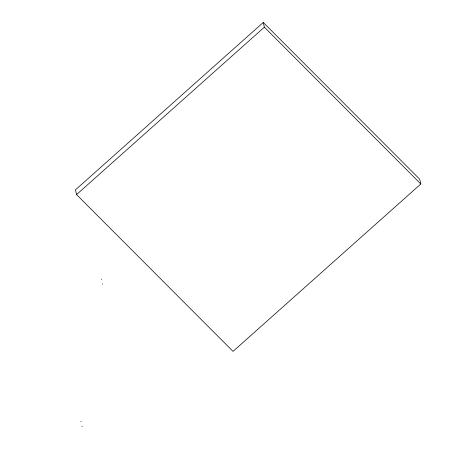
<?xml version="1.0" encoding="UTF-8"?>
<svg xmlns="http://www.w3.org/2000/svg" width="449" height="449" viewBox="0 0 449 449"><rect width="100%" height="100%" fill="white"/><g stroke="black" fill="none" stroke-linecap="round" stroke-linejoin="round"><path stroke-width="0.67" d="M263.266 22.45L75.466 189.848L76.566 194.58L233.031 351.382L420.831 183.983L419.731 179.252L263.266 22.45L264.366 27.181L420.831 183.983M76.566 194.58L264.366 27.181M101.216 279.042L101.558 279.385M102.316 283.774L102.658 284.116M80.786 421.476L81.129 421.819M81.886 426.208L82.229 426.55"/></g></svg>
